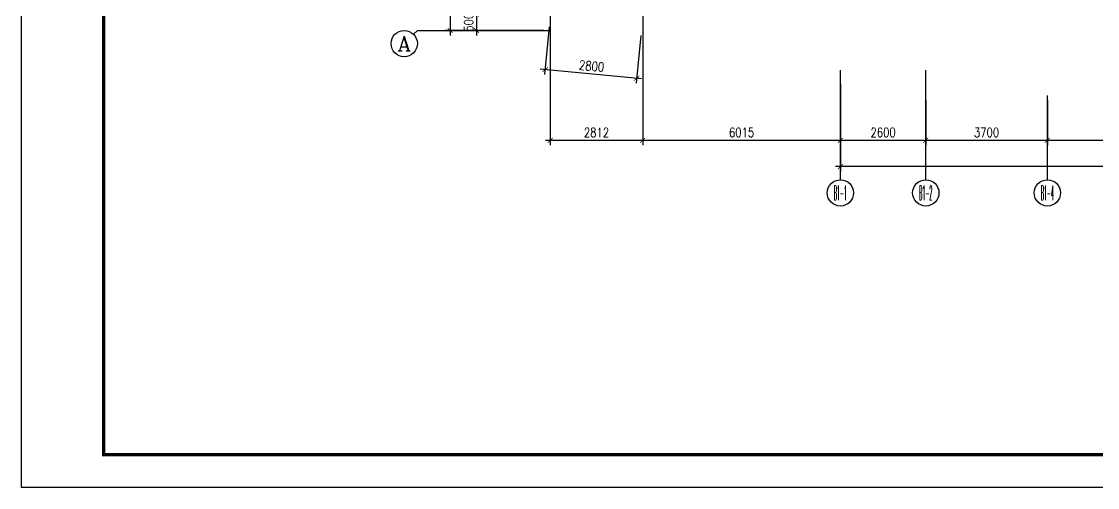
# Model space of a CAD drawing. Extents: x 3476 to 122276, y -94307 to -10307.
# Drawn here: x 3476 to 36223, y -94307 to -80120 of the extents above; entities that cross this region are included whole.
import ezdxf
from ezdxf.enums import TextEntityAlignment as Align

# ---------------------------------------------------------------- set-up
doc = ezdxf.new("R2010")
doc.units = 0
doc.header["$LTSCALE"] = 1000
doc.header["$MEASUREMENT"] = 0
doc.layers.get('0').update_dxf_attribs({"linetype": 'CONTINUOUS'})
doc.layers.get('DEFPOINTS').update_dxf_attribs({"linetype": 'CONTINUOUS'})
for name, color, linetype in [('AXIS', 7, 'CONTINUOUS'), ('AXIS_TEXT', 7, 'CONTINUOUS'), ('FRAME', 7, 'CONTINUOUS'), ('柱', 252, 'CONTINUOUS')]:
    doc.layers.add(name, color=color, linetype=linetype)
doc.styles.add('COMPLEX', font='COMPLEX.shx', dxfattribs={"width": 0.8})
doc.styles.add('DIM_FONT', font='romanc.shx', dxfattribs={"width": 0.8})
doc.dimstyles.new('S100', dxfattribs={"dimtxt": 280, "dimasz": 150, "dimexe": 150, "dimexo": 150, "dimgap": 100, "dimtad": 1, "dimdec": 0, "dimzin": 0, "dimdsep": 46, "dimtxsty": 'DIM_FONT', "dimblk": '_DIMX', "dimblk1": 'ARCHTICK', "dimblk2": 'ARCHTICK', "dimsah": 1, "dimcen": 0.09, "dimdle": 150, "dimclrt": 7, "dimadec": 0, "dimazin": 0, "dimtfac": 1, "dimtdec": 0, "dimtix": 1, "dimtmove": 2, "dimatfit": 3, "dimldrblk": 'ARCHTICK', "dimfxl": 0, "dimtolj": 1, "dimtzin": 0, "dimarcsym": 0})

# ---------------------------------------------------------------- blocks, each defined once
blk = doc.blocks.new('_ARCHTICK')
at = {"color": 0, "linetype": 'ByBlock', "const_width": 0.15}
blk.add_lwpolyline([(-0.5, -0.5), (0.5, 0.5)], dxfattribs=at)
blk = doc.blocks.new('*D824')
at = {"color": 0, "linetype": 'ByBlock'}
for p, q in [((16523, -78888), (16523, -101789)), ((19373, -79038), (16373, -79038)), ((19373, -101639), (16373, -101639))]:
    blk.add_line(p, q, dxfattribs=at)
at = {"layer": 'DEFPOINTS', "color": 0, "linetype": 'ByBlock'}
for p in [(19523, -79038), (16523, -101639), (19523, -101639)]:
    blk.add_point(p, dxfattribs=at)
at = {"color": 0, "linetype": 'ByBlock', "xscale": 150, "yscale": 150, "zscale": 150}
for p, rotation in [((16523, -79038), 90), ((16523, -101639), 270)]:
    blk.add_blockref('_ARCHTICK', p, dxfattribs=dict(at, rotation=rotation))
at = {"color": 7, "linetype": 'ByBlock', "insert": (16283, -90338), "char_height": 280, "attachment_point": 5, "rotation": 90, "style": 'DIM_FONT'}
blk.add_mtext('\\A1;22600', dxfattribs=at)
blk = doc.blocks.new('_DIMX')
blk.add_line((-150, 0), (150, 0))
at = {"const_width": 50}
blk.add_lwpolyline([(-70, -70), (70, 70)], dxfattribs=at)
blk = doc.blocks.new('*D826')
at = {"color": 0, "linetype": 'ByBlock'}
for p, q in [((28398, -104093), (28398, -106254)), ((63498, -104093), (63498, -106254)), ((63648, -106104), (28248, -106104))]:
    blk.add_line(p, q, dxfattribs=at)
at = {"layer": 'DEFPOINTS', "color": 0, "linetype": 'ByBlock'}
for p in [(28398, -103943), (63498, -103943), (28398, -106104)]:
    blk.add_point(p, dxfattribs=at)
at = {"color": 0, "linetype": 'ByBlock', "xscale": 150, "yscale": 150, "zscale": 150, "rotation": 180}
blk.add_blockref('_ARCHTICK', (28398, -106104), dxfattribs=at)
at = {"color": 0, "linetype": 'ByBlock', "xscale": 150, "yscale": 150, "zscale": 150}
blk.add_blockref('_ARCHTICK', (63498, -106104), dxfattribs=at)
at = {"color": 7, "linetype": 'ByBlock', "insert": (45948, -105864), "char_height": 280, "attachment_point": 5, "style": 'DIM_FONT'}
blk.add_mtext('\\A1;35100', dxfattribs=at)
blk = doc.blocks.new('*D827')
at = {"color": 0, "linetype": 'ByBlock'}
for p, q in [((34698, -104093), (34698, -105454)), ((40398, -104093), (40398, -105454)), ((40548, -105304), (34548, -105304))]:
    blk.add_line(p, q, dxfattribs=at)
at = {"layer": 'DEFPOINTS', "color": 0, "linetype": 'ByBlock'}
for p in [(34698, -103943), (40398, -103943), (34698, -105304)]:
    blk.add_point(p, dxfattribs=at)
at = {"color": 0, "linetype": 'ByBlock', "xscale": 150, "yscale": 150, "zscale": 150, "rotation": 180}
blk.add_blockref('_ARCHTICK', (34698, -105304), dxfattribs=at)
at = {"color": 0, "linetype": 'ByBlock', "xscale": 150, "yscale": 150, "zscale": 150}
blk.add_blockref('_ARCHTICK', (40398, -105304), dxfattribs=at)
at = {"color": 7, "linetype": 'ByBlock', "insert": (37548, -105064), "char_height": 280, "attachment_point": 5, "style": 'DIM_FONT'}
blk.add_mtext('\\A1;5700', dxfattribs=at)
blk = doc.blocks.new('*D828')
at = {"color": 0, "linetype": 'ByBlock'}
for p, q in [((19373, -101139), (17173, -101139)), ((17323, -101139), (17323, -100989)), ((17323, -101139), (17323, -101639)), ((19373, -101639), (17173, -101639)), ((17323, -101639), (17323, -101789))]:
    blk.add_line(p, q, dxfattribs=at)
at = {"layer": 'DEFPOINTS', "color": 0, "linetype": 'ByBlock'}
for p in [(19523, -101139), (17323, -101639), (19523, -101639)]:
    blk.add_point(p, dxfattribs=at)
at = {"color": 0, "linetype": 'ByBlock', "xscale": 150, "yscale": 150, "zscale": 150}
for p, rotation in [((17323, -101139), 270), ((17323, -101639), 90)]:
    blk.add_blockref('_ARCHTICK', p, dxfattribs=dict(at, rotation=rotation))
at = {"color": 7, "linetype": 'ByBlock', "insert": (17083, -101389), "char_height": 280, "attachment_point": 5, "rotation": 90, "style": 'DIM_FONT'}
blk.add_mtext('\\A1;500', dxfattribs=at)
blk = doc.blocks.new('*D829')
at = {"color": 0, "linetype": 'ByBlock'}
for p, q in [((28398, -104093), (28398, -105454)), ((30998, -104093), (30998, -105454)), ((31148, -105304), (28248, -105304))]:
    blk.add_line(p, q, dxfattribs=at)
at = {"layer": 'DEFPOINTS', "color": 0, "linetype": 'ByBlock'}
for p in [(28398, -103943), (30998, -103943), (28398, -105304)]:
    blk.add_point(p, dxfattribs=at)
at = {"color": 0, "linetype": 'ByBlock', "xscale": 150, "yscale": 150, "zscale": 150, "rotation": 180}
blk.add_blockref('_ARCHTICK', (28398, -105304), dxfattribs=at)
at = {"color": 0, "linetype": 'ByBlock', "xscale": 150, "yscale": 150, "zscale": 150}
blk.add_blockref('_ARCHTICK', (30998, -105304), dxfattribs=at)
at = {"color": 7, "linetype": 'ByBlock', "insert": (29698, -105064), "char_height": 280, "attachment_point": 5, "style": 'DIM_FONT'}
blk.add_mtext('\\A1;2600', dxfattribs=at)
blk = doc.blocks.new('*D830')
at = {"color": 0, "linetype": 'ByBlock'}
for p, q in [((30998, -104093), (30998, -105454)), ((34698, -104093), (34698, -105454)), ((34848, -105304), (30848, -105304))]:
    blk.add_line(p, q, dxfattribs=at)
at = {"layer": 'DEFPOINTS', "color": 0, "linetype": 'ByBlock'}
for p in [(30998, -103943), (34698, -103943), (30998, -105304)]:
    blk.add_point(p, dxfattribs=at)
at = {"color": 0, "linetype": 'ByBlock', "xscale": 150, "yscale": 150, "zscale": 150, "rotation": 180}
blk.add_blockref('_ARCHTICK', (30998, -105304), dxfattribs=at)
at = {"color": 0, "linetype": 'ByBlock', "xscale": 150, "yscale": 150, "zscale": 150}
blk.add_blockref('_ARCHTICK', (34698, -105304), dxfattribs=at)
at = {"color": 7, "linetype": 'ByBlock', "insert": (32848, -105064), "char_height": 280, "attachment_point": 5, "style": 'DIM_FONT'}
blk.add_mtext('\\A1;3700', dxfattribs=at)
blk = doc.blocks.new('_AXISO')
blk.add_circle((0, 0), 0.5)
at = {"layer": 'AXIS_TEXT', "style": 'COMPLEX', "width": 1.041667}
blk.add_attdef('A', text='', height=0.56, dxfattribs=at).set_placement((-0.25, -0.28), (0.25, -0.28), align=Align.FIT)
blk = doc.blocks.new('_AXISO1')
blk.add_line((0.354, -0.146), (0.5, 0))
blk.add_circle((0, -0.5), 0.5)
at = {"layer": 'AXIS_TEXT', "style": 'COMPLEX', "width": 1.041667}
blk.add_attdef('A', text='', height=0.56, dxfattribs=at).set_placement((-0.25, -0.78), (0.25, -0.78), align=Align.FIT)
blk = doc.blocks.new('*D878')
at = {"color": 0, "linetype": 'ByBlock'}
for p, q in [((22383, -103587), (22383, -105454)), ((28398, -103587), (28398, -105454)), ((28548, -105304), (22233, -105304))]:
    blk.add_line(p, q, dxfattribs=at)
at = {"layer": 'DEFPOINTS', "color": 0, "linetype": 'ByBlock'}
for p in [(22383, -103437), (28398, -103437), (22383, -105304)]:
    blk.add_point(p, dxfattribs=at)
at = {"color": 0, "linetype": 'ByBlock', "xscale": 150, "yscale": 150, "zscale": 150, "rotation": 180}
blk.add_blockref('_ARCHTICK', (22383, -105304), dxfattribs=at)
at = {"color": 0, "linetype": 'ByBlock', "xscale": 150, "yscale": 150, "zscale": 150}
blk.add_blockref('_ARCHTICK', (28398, -105304), dxfattribs=at)
at = {"color": 7, "linetype": 'ByBlock', "insert": (25391, -105064), "char_height": 280, "attachment_point": 5, "style": 'DIM_FONT'}
blk.add_mtext('\\A1;6015', dxfattribs=at)
blk = doc.blocks.new('*D879')
at = {"color": 0, "linetype": 'ByBlock'}
for p, q in [((19570, -101289), (19570, -105454)), ((22382, -101293), (22382, -105454)), ((22532, -105304), (19420, -105304))]:
    blk.add_line(p, q, dxfattribs=at)
at = {"layer": 'DEFPOINTS', "color": 0, "linetype": 'ByBlock'}
for p in [(19570, -101139), (22382, -101143), (19570, -105304)]:
    blk.add_point(p, dxfattribs=at)
at = {"color": 0, "linetype": 'ByBlock', "xscale": 150, "yscale": 150, "zscale": 150, "rotation": 180}
blk.add_blockref('_ARCHTICK', (19570, -105304), dxfattribs=at)
at = {"color": 0, "linetype": 'ByBlock', "xscale": 150, "yscale": 150, "zscale": 150}
blk.add_blockref('_ARCHTICK', (22382, -105304), dxfattribs=at)
at = {"color": 7, "linetype": 'ByBlock', "insert": (20976, -105064), "char_height": 280, "attachment_point": 5, "style": 'DIM_FONT'}
blk.add_mtext('\\A1;2812', dxfattribs=at)
blk = doc.blocks.new('*D880')
at = {"color": 0, "linetype": 'ByBlock'}
for p, q in [((19534, -101525), (19397, -102980)), ((22322, -101788), (22184, -103244)), ((22348, -103108), (19261, -102817))]:
    blk.add_line(p, q, dxfattribs=at)
at = {"layer": 'DEFPOINTS', "color": 0, "linetype": 'ByBlock'}
for p in [(19548, -101375), (22336, -101639), (19411, -102831)]:
    blk.add_point(p, dxfattribs=at)
at = {"color": 0, "linetype": 'ByBlock', "xscale": 150, "yscale": 150, "zscale": 150}
for p, rotation in [((19411, -102831), 174.605425480448), ((22198, -103094), 354.6054254804479)]:
    blk.add_blockref('_ARCHTICK', p, dxfattribs=dict(at, rotation=rotation))
at = {"color": 7, "linetype": 'ByBlock', "insert": (20827, -102724), "char_height": 280, "attachment_point": 5, "rotation": 354.6054, "style": 'DIM_FONT'}
blk.add_mtext('\\A1;2800', dxfattribs=at)

msp = doc.modelspace()

# ---------------------------------------------------------------- hatches: boundary and pattern name
at = {"layer": '柱'}
h = msp.add_hatch(color=252, dxfattribs=at)
h.paths.add_polyline_path([(44398.2, -66192.3), (44698.2, -66192.3), (44698.2, -67192.3), (43398.2, -67192.3), (43398.2, -66892.3), (44398.2, -66892.3)])
h.paths.add_polyline_path([(28898.2, -60592.3), (28398.2, -60592.3), (28398.2, -63592.3), (28698.2, -63592.3), (28698.2, -60892.3), (28898.2, -60892.3)])
h.paths.add_polyline_path([(28398.2, -68192.3), (28698.2, -68192.3), (28698.2, -69692.3), (28898.2, -69692.3), (28898.2, -69992.3), (28398.2, -69992.3)])
h.paths.add_polyline_path([(34998.2, -73192.3), (35498.2, -73192.3), (35498.2, -75182.3), (35198.2, -75182.3), (35198.2, -73492.3), (34998.2, -73492.3)])
h.paths.add_polyline_path([(30998.2, -77892.3), (31298.2, -77892.3), (31298.2, -79592.3), (31648.2, -79592.3), (31648.2, -79892.3), (30998.2, -79892.3)])
h.paths.add_polyline_path([(31498.2, -74392.3), (30998.2, -74392.3), (30998.2, -75992.3), (31298.2, -75992.3), (31298.2, -74692.3), (31498.2, -74692.3)])
h.paths.add_polyline_path([(34198.2, -79592.3), (34198.2, -79892.3), (35598.2, -79892.3), (35598.2, -79592.3), (34998.2, -79592.3), (34998.2, -78892.3), (34698.2, -78892.3), (34698.2, -79592.3)])
h.paths.add_polyline_path([(40098.2, -78792.3), (40398.2, -78792.3), (40398.2, -80392.3), (40098.2, -80392.3)])
h.paths.add_polyline_path([(32098.2, -67442.3), (32798.2, -67442.3), (32798.2, -66742.3), (32098.2, -66742.3)])
h.paths.add_polyline_path([(32098.2, -70242.3), (32798.2, -70242.3), (32798.2, -69542.3), (32098.2, -69542.3)])
h.paths.add_polyline_path([(31798.2, -60592.3), (32598.2, -60592.3), (32598.2, -61892.3), (32598.2, -62092.3), (32298.2, -62092.3), (32298.2, -60892.3), (31798.2, -60892.3)])
h.paths.add_polyline_path([(40398.2, -73192.3), (40398.2, -73492.3), (38398.2, -73492.3), (38398.2, -73192.3)])
h.paths.add_polyline_path([(37898.2, -70242.3), (38598.2, -70242.3), (38598.2, -69542.3), (37898.2, -69542.3)])
h.paths.add_polyline_path([(37898.2, -67442.3), (38598.2, -67442.3), (38598.2, -66742.3), (37898.2, -66742.3)])
h.paths.add_polyline_path([(43498.2, -71592.3), (43498.2, -71292.3), (42698.2, -71292.3), (42698.2, -73892.3), (43598.2, -73892.3), (43598.2, -73592.3), (42998.2, -73592.3), (42998.2, -71592.3)])
h.paths.add_polyline_path([(42998.2, -71592.3), (42998.2, -73592.3)], flags=16)
h.paths.add_polyline_path([(38198.2, -63192.3), (38498.2, -63192.3), (38498.2, -60592.3), (38198.2, -60592.3)])
h.paths.add_polyline_path([(60098.2, -60592.3), (59298.2, -60592.3), (59298.2, -61892.3), (59298.2, -62092.3), (59598.2, -62092.3), (59598.2, -60892.3), (60098.2, -60892.3)])
h.paths.add_polyline_path([(59798.2, -67442.3), (59098.2, -67442.3), (59098.2, -66742.3), (59798.2, -66742.3)])
h.paths.add_polyline_path([(59798.2, -70242.3), (59098.2, -70242.3), (59098.2, -69542.3), (59798.2, -69542.3)])
h.paths.add_polyline_path([(56898.2, -73192.3), (56398.2, -73192.3), (56398.2, -75182.3), (56698.2, -75182.3), (56698.2, -73492.3), (56898.2, -73492.3)])
h.paths.add_polyline_path([(51798.2, -78792.3), (51498.2, -78792.3), (51498.2, -80392.3), (51798.2, -80392.3)])
h.paths.add_polyline_path([(47498.2, -78392.3), (47198.2, -78392.3), (47198.2, -80392.3), (47498.2, -80392.3)])
h.paths.add_polyline_path([(44398.2, -78392.3), (44698.2, -78392.3), (44698.2, -80392.3), (44398.2, -80392.3)])
h.paths.add_polyline_path([(57698.2, -79592.3), (57698.2, -79892.3), (56298.2, -79892.3), (56298.2, -79592.3), (56898.2, -79592.3), (56898.2, -78892.3), (57198.2, -78892.3), (57198.2, -79592.3)])
h.paths.add_polyline_path([(51498.2, -73192.3), (51498.2, -73492.3), (53498.2, -73492.3), (53498.2, -73192.3)])
h.paths.add_polyline_path([(47498.2, -66192.3), (47198.2, -66192.3), (47198.2, -67192.3), (48498.2, -67192.3), (48498.2, -66892.3), (47498.2, -66892.3)])
h.paths.add_polyline_path([(44598.2, -71592.3), (44598.2, -71292.3), (45398.2, -71292.3), (45398.2, -73892.3), (44498.2, -73892.3), (44498.2, -73592.3), (45098.2, -73592.3), (45098.2, -71592.3)])
h.paths.add_polyline_path([(47298.2, -71592.3), (47298.2, -71292.3), (46498.2, -71292.3), (46498.2, -73892.3), (47398.2, -73892.3), (47398.2, -73592.3), (46798.2, -73592.3), (46798.2, -71592.3)])
h.paths.add_polyline_path([(48898.2, -71592.3), (48898.2, -73592.3)], flags=16)
h.paths.add_polyline_path([(48398.2, -71592.3), (48398.2, -71292.3), (49198.2, -71292.3), (49198.2, -73892.3), (48298.2, -73892.3), (48298.2, -73592.3), (48898.2, -73592.3), (48898.2, -71592.3)])
h.paths.add_polyline_path([(44398.2, -62592.3), (44698.2, -62592.3), (44698.2, -60592.3), (44398.2, -60592.3)])
h.paths.add_polyline_path([(47498.2, -62592.3), (47198.2, -62592.3), (47198.2, -60592.3), (47498.2, -60592.3)])
h.paths.add_polyline_path([(53998.2, -70242.3), (53298.2, -70242.3), (53298.2, -69542.3), (53998.2, -69542.3)])
h.paths.add_polyline_path([(53998.2, -67442.3), (53298.2, -67442.3), (53298.2, -66742.3), (53998.2, -66742.3)])
h.paths.add_polyline_path([(53698.2, -63192.3), (53398.2, -63192.3), (53398.2, -60592.3), (53698.2, -60592.3)])
h.paths.add_polyline_path([(60898.2, -77892.3), (60598.2, -77892.3), (60598.2, -79592.3), (60248.2, -79592.3), (60248.2, -79892.3), (60898.2, -79892.3)])
h.paths.add_polyline_path([(60398.2, -74392.3), (60898.2, -74392.3), (60898.2, -75992.3), (60598.2, -75992.3), (60598.2, -74692.3), (60398.2, -74692.3)])
h.paths.add_polyline_path([(62998.2, -60592.3), (63498.2, -60592.3), (63498.2, -63592.3), (63198.2, -63592.3), (63198.2, -60892.3), (62998.2, -60892.3)])
h.paths.add_polyline_path([(63498.2, -68192.3), (63198.2, -68192.3), (63198.2, -69692.3), (62998.2, -69692.3), (62998.2, -69992.3), (63498.2, -69992.3)])
edge = h.paths.add_edge_path()
edge.add_line((25932.4, -60592.3), (64529, -60592.3))
edge = h.paths.add_edge_path()
edge.add_line((63498.2, -82697.2), (63498.2, -56401.3))

# ---------------------------------------------------------------- linework, layer by layer
at = {"layer": 'AXIS'}
for p, q in [((15523.2, -80392.3), (19523.2, -80392.3)), ((28398.2, -84937.7), (28398.2, -81601.3)), ((30998.2, -84937.7), (30998.2, -81601.3)), ((34698.2, -84937.7), (34698.2, -82377))]:
    msp.add_line(p, q, dxfattribs=at)
at = {"layer": 'FRAME', "color": 7, "linetype": 'ByBlock'}
msp.add_lwpolyline([(122275.8, -94307), (3475.8, -94307), (3475.8, -10307), (122275.8, -10307)], close=True, dxfattribs=at)
at = {"layer": 'FRAME', "color": 7, "linetype": 'ByBlock', "const_width": 100}
msp.add_lwpolyline([(121275.7, -11307.4), (5975.8, -11307.4), (5975.8, -93307.5), (121275.7, -93307.5)], close=True, dxfattribs=at)

# ---------------------------------------------------------------- block references
at = {"layer": 'AXIS', "xscale": 800, "yscale": 800, "zscale": 800}
msp.add_blockref('_AXISO1', (15123.2, -80392.3), dxfattribs=at).add_auto_attribs({'A': 'A'})
at = {"layer": 'AXIS'}
ref = msp.add_blockref('_AXISO', (28398.2, -85337.7), dxfattribs=dict(at, xscale=800, yscale=800, zscale=800))
ref.add_attrib('A', 'B1-1', dxfattribs={"layer": 'AXIS_TEXT', "height": 448, "style": 'COMPLEX', "width": 0.260417}).set_placement((28198.2, -85561.7), (28598.2, -85561.7), align=Align.FIT)
ref = msp.add_blockref('_AXISO', (30998.2, -85337.7), dxfattribs=dict(at, xscale=800, yscale=800, zscale=800))
ref.add_attrib('A', 'B1-2', dxfattribs={"layer": 'AXIS_TEXT', "height": 448, "style": 'COMPLEX', "width": 0.243506}).set_placement((30798.2, -85561.7), (31198.2, -85561.7), align=Align.FIT)
ref = msp.add_blockref('_AXISO', (34698.2, -85337.7), dxfattribs=dict(at, xscale=800, yscale=800, zscale=800))
ref.add_attrib('A', 'B1-4', dxfattribs={"layer": 'AXIS_TEXT', "height": 448, "style": 'COMPLEX', "width": 0.237342}).set_placement((34498.2, -85561.7), (34898.2, -85561.7), align=Align.FIT)

# ---------------------------------------------------------------- dimensions: what is measured, and where the dimension line sits
for p1, p2, distance, picture, middle, set_off in [((19523.2, -57792.3), (19523.2, -80392.3), -3000, '*D824', (16283.2, -69092.3), (0, 21246.2)), ((22335.7, -80392.3), (19548.1, -80129.1), 1462.2, '*D880', (20827, -81477.5), (0, 21246.2)), ((63498.2, -82377), (28398.2, -82377), 2160.7, '*D826', (45948.2, -84297.7), (0, 21566.4))]:
    dim = msp.add_aligned_dim(p1=p1, p2=p2, distance=distance, dimstyle='S100', dxfattribs=at)
    dim.commit()
    dim.dimension.update_dxf_attribs({"geometry": picture, "text_midpoint": middle, "insert": set_off})
for base, p1, p2, picture, middle in [((19570.4, -83737.7), (22382.5, -79576.5), (19570.4, -79572.1), '*D879', (20976.5, -83497.7)), ((22382.9, -83737.7), (28398.2, -81870.7), (22382.9, -81870.7), '*D878', (25390.6, -83497.7)), ((28398.2, -83737.7), (30998.2, -82377), (28398.2, -82377), '*D829', (29698.2, -83497.7)), ((30998.2, -83737.7), (34698.2, -82377), (30998.2, -82377), '*D830', (32848.2, -83497.7)), ((34698.2, -83737.7), (40398.2, -82377), (34698.2, -82377), '*D827', (37548.2, -83497.7))]:
    dim = msp.add_linear_dim(base=base, p1=p1, p2=p2, dimstyle='S100', dxfattribs=at)
    dim.commit()
    dim.dimension.update_dxf_attribs({"geometry": picture, "text_midpoint": middle, "insert": (0, 21566.4)})
dim = msp.add_linear_dim(base=(17323.2, -80392.3), p1=(19523.2, -79892.3), p2=(19523.2, -80392.3), angle=90, dimstyle='S100', dxfattribs=at)
dim.commit()
dim.dimension.update_dxf_attribs({"geometry": '*D828', "text_midpoint": (17083.2, -80142.3), "insert": (0, 21246.2)})

doc.saveas('drawing.dxf')
